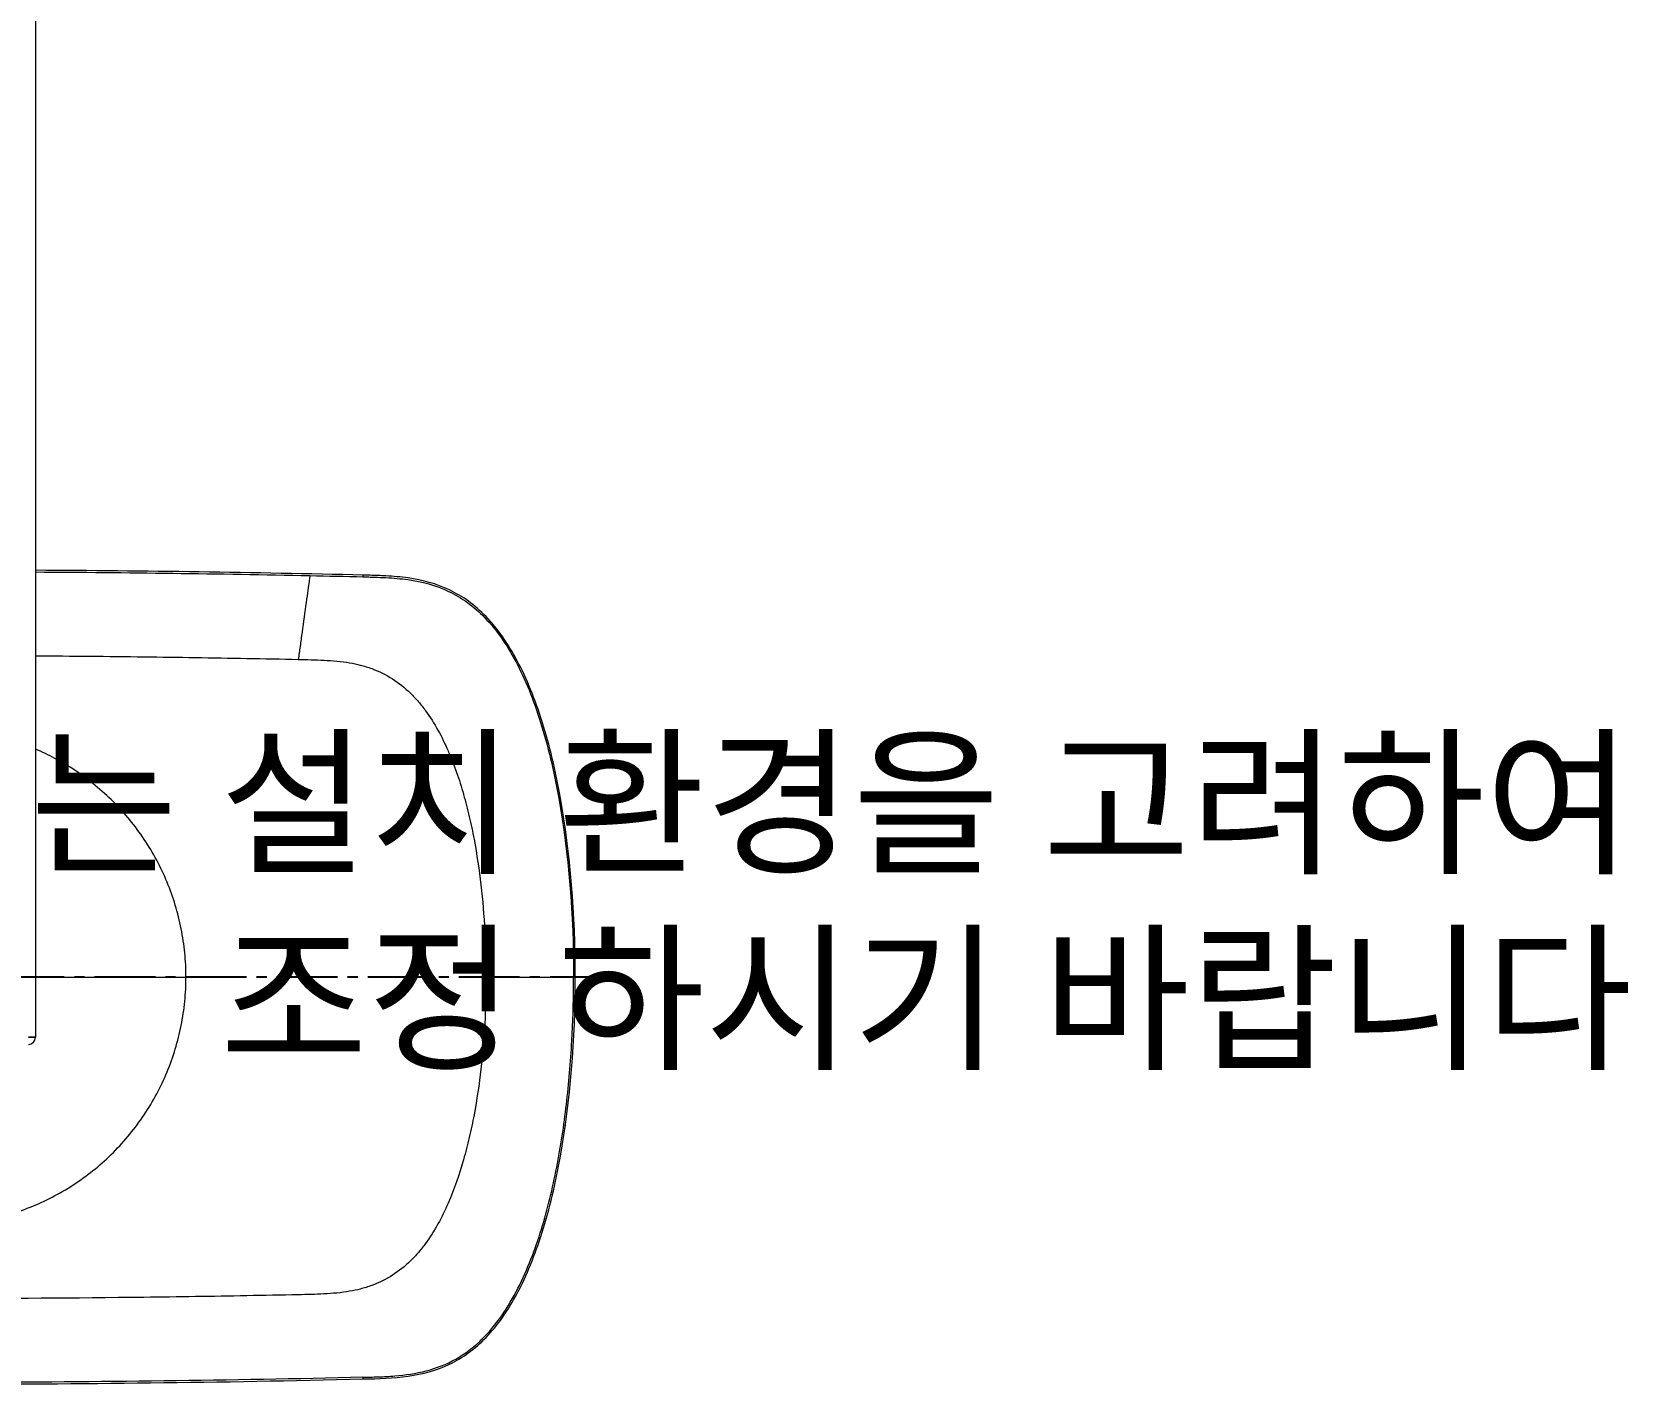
# Model space of a CAD drawing. Header units: millimetres. Extents: x -6909 to -4533, y -2578 to 782.
# Drawn here: x -5925.4 to -5474.7, y 18.3 to 400.2 of the extents above; entities that cross this region are included whole.
import ezdxf

# ---------------------------------------------------------------- set-up
doc = ezdxf.new("R2010")
doc.units = ezdxf.units.MM
doc.linetypes.add('CENTER2', pattern=[28.575, 19.05, -3.175, 3.175, -3.175])
doc.linetypes.add('HIDDENX2', pattern=[19.05, 12.7, -6.35])
doc.layers.add('DIM', color=3, linetype='Continuous', lineweight=9)
doc.layers.add('HIDDEN', color=8, linetype='HIDDENX2')
doc.styles.get("Standard").update_dxf_attribs({"font": 'arial.ttf'})

msp = doc.modelspace()

# ---------------------------------------------------------------- linework, layer by layer
at = {"linetype": 'Continuous', "lineweight": 18}
for p, q in [((-5924.41, 566.29), (-5924.41, 116.29)), ((-5926.41, 116.29), (-5924.41, 116.29)), ((-5924.41, 116.29), (-5926.41, 116.29))]:
    msp.add_line(p, q, dxfattribs=at)
msp.add_arc((-5926.41, 116.29), 2, 270, 0, dxfattribs=at)
for points in [[(-5831.92, 246.8), (-5862.74, 247.54), (-5893.58, 247.99), (-5924.42, 248.16)], [(-5831.93, 246.33), (-5831.92, 246.48), (-5831.92, 246.64), (-5831.92, 246.8)], [(-6071.91, 19.78), (-6031.92, 18.82), (-5951.91, 17.86), (-5871.91, 18.82), (-5831.92, 19.78)], [(-5831.92, 19.78), (-5831.92, 19.94), (-5831.92, 20.09), (-5831.93, 20.25)]]:
    msp.add_open_spline(points, degree=3, dxfattribs=at)
at = {"linetype": 'Continuous', "lineweight": 13}
for points in [[(-5924.41, 247.69), (-5898.58, 247.55), (-5872.75, 247.21), (-5846.92, 246.67)], [(-5846.92, 246.67), (-5841.92, 246.56), (-5836.93, 246.45), (-5831.93, 246.33)], [(-5924.56, 133.29), (-5914.85, 133.29), (-5898.38, 133.29), (-5881.91, 133.29)], [(-5772.44, 133.27), (-5772.28, 133.28), (-5772.13, 133.28), (-5771.97, 133.29)], [(-5831.93, 20.25), (-5869.42, 19.35), (-5944.41, 18.4), (-6019.41, 19.13), (-6056.91, 19.91)]]:
    msp.add_open_spline(points, degree=3, dxfattribs=at)
for points, knots in [([(-5846.92, 246.67), (-5846.93, 246.58), (-5846.96, 246.4), (-5847.13, 245.15), (-5847.47, 242.68), (-5848.13, 237.96), (-5848.95, 232), (-5849.69, 226.63), (-5850.03, 224.2), (-5850.19, 223)], [0, 0, 0, 0, 0.125, 0.25, 0.375, 0.5, 0.75, 0.875, 1, 1, 1, 1]), ([(-5831.93, 246.33), (-5831.89, 246.33), (-5831.86, 246.33), (-5831.79, 246.32), (-5831.76, 246.32), (-5831.65, 246.32), (-5831.58, 246.32), (-5831.38, 246.31), (-5831.24, 246.31), (-5830.83, 246.3), (-5830.56, 246.29), (-5829.74, 246.26), (-5829.2, 246.25), (-5827.58, 246.19), (-5826.51, 246.15), (-5823.35, 245.97), (-5821.28, 245.8), (-5815.22, 244.95), (-5811.37, 243.94), (-5804.1, 240.48), (-5800.68, 238.03), (-5794.34, 231.46), (-5791.42, 227.34), (-5786.15, 217.44), (-5783.79, 211.66), (-5779.72, 198.69), (-5778, 191.49), (-5773.86, 168.33), (-5772.46, 150.8), (-5772.44, 133.27)], [0, 0, 0, 0, 0.000977, 0.000977, 0.001953, 0.001953, 0.003906, 0.003906, 0.007812, 0.007812, 0.015625, 0.015625, 0.03125, 0.03125, 0.0625, 0.0625, 0.125, 0.125, 0.25, 0.25, 0.375, 0.375, 0.5, 0.5, 0.625, 0.625, 0.75, 0.75, 1, 1, 1, 1]), ([(-5924.42, 224.02), (-5914.2, 223.96), (-5894.3, 223.78), (-5869.56, 223.4), (-5855.04, 223.11), (-5850.19, 223)], [0, 0, 0, 0, 0.412714, 0.804238, 1, 1, 1, 1]), ([(-5850.19, 223), (-5848.98, 222.97), (-5846.57, 222.93), (-5842.92, 222.8), (-5839.35, 222.57), (-5835.55, 222.05), (-5832.61, 221.42), (-5828.38, 220.14), (-5823.47, 217.7), (-5819.21, 214.26), (-5816.24, 211.08), (-5813.55, 207.67), (-5810.65, 203.06), (-5807.79, 197.2), (-5805.43, 191.12), (-5803.47, 184.9), (-5801.86, 178.59), (-5800.08, 170.08), (-5798.49, 159.32), (-5797.59, 148.49), (-5797.28, 140.89), (-5797.2, 137.09), (-5797.18, 134.92), (-5797.17, 133.83), (-5797.17, 133.29)], [0, 0, 0, 0, 0.026571, 0.053142, 0.079713, 0.106284, 0.132855, 0.162142, 0.217999, 0.273856, 0.301785, 0.329713, 0.385571, 0.441428, 0.497285, 0.553142, 0.608999, 0.664857, 0.776571, 0.888286, 0.944143, 0.972071, 0.986036, 1, 1, 1, 1]), ([(-5881.91, 133.29), (-5881.91, 135.58), (-5882.14, 140.16), (-5883.49, 149.24), (-5886.83, 160.25), (-5893.34, 172.43), (-5902.1, 183.11), (-5911, 190.41), (-5918.64, 194.99), (-5922.53, 196.86), (-5924.4, 197.65)], [0, 0, 0, 0, 0.08414, 0.16828, 0.336559, 0.504838, 0.673118, 0.841397, 0.925537, 1, 1, 1, 1]), ([(-5797.17, 133.29), (-5797.17, 132.75), (-5797.19, 128.4), (-5797.45, 119.71), (-5798.49, 107.25), (-5800.08, 96.5), (-5801.86, 87.99), (-5804.02, 79.57), (-5806.84, 71.33), (-5810.65, 63.51), (-5813.55, 58.9), (-5816.25, 55.49), (-5819.21, 52.31), (-5823.47, 48.88), (-5828.38, 46.44), (-5832.62, 45.16), (-5835.56, 44.52), (-5839.36, 44.01), (-5842.92, 43.78), (-5846.58, 43.65), (-5853.82, 43.5), (-5869.58, 43.17), (-5903.47, 42.66), (-5951.92, 42.35), (-6000.36, 42.65), (-6034.27, 43.18), (-6048.79, 43.47), (-6053.63, 43.58)], [0, 0, 0, 0, 0.005613, 0.044894, 0.089787, 0.134681, 0.157127, 0.179574, 0.224468, 0.246914, 0.269361, 0.280585, 0.291808, 0.314255, 0.336701, 0.348467, 0.359148, 0.369829, 0.38051, 0.391191, 0.401872, 0.444595, 0.530042, 0.700936, 0.87183, 0.957277, 1, 1, 1, 1]), ([(-6021.91, 133.29), (-6021.91, 128.71), (-6021.24, 121.83), (-6019.01, 112.94), (-6016.69, 106.46), (-6013.75, 100.24), (-6009.03, 92.37), (-6001.73, 83.47), (-5991.06, 74.71), (-5978.88, 68.2), (-5967.86, 64.86), (-5958.79, 63.51), (-5951.91, 63.18), (-5945.04, 63.51), (-5935.97, 64.86), (-5924.95, 68.2), (-5912.77, 74.71), (-5902.1, 83.47), (-5893.34, 94.15), (-5886.83, 106.33), (-5883.49, 117.34), (-5882.14, 126.42), (-5881.91, 131), (-5881.91, 133.29)], [0, 0, 0, 0, 0.0625, 0.09375, 0.125, 0.15625, 0.1875, 0.25, 0.3125, 0.375, 0.4375, 0.46875, 0.5, 0.53125, 0.5625, 0.625, 0.6875, 0.75, 0.8125, 0.875, 0.9375, 0.96875, 1, 1, 1, 1]), ([(-5831.93, 20.25), (-5830.59, 20.29), (-5827.46, 20.37), (-5821.54, 20.68), (-5813.97, 21.74), (-5806.94, 24.49), (-5801.91, 27.8), (-5797.36, 31.71), (-5792.56, 37.52), (-5786.5, 47.91), (-5782.24, 59.18), (-5779.08, 70.75), (-5776.52, 82.48), (-5774.28, 97.31), (-5772.84, 114.51), (-5772.47, 126.51), (-5772.44, 132.52), (-5772.44, 133.27)], [0, 0, 0, 0, 0.029734, 0.06249, 0.124979, 0.187469, 0.218713, 0.249958, 0.312448, 0.374937, 0.499917, 0.562406, 0.624896, 0.749875, 0.874854, 0.984206, 1, 1, 1, 1]), ([(-5797.17, 133.29), (-5795.93, 133.29), (-5794.68, 133.29), (-5792.03, 133.28), (-5790.64, 133.28), (-5786.29, 133.28), (-5783.17, 133.28), (-5779.12, 133.27), (-5776.64, 133.27), (-5774.9, 133.27), (-5773.59, 133.27), (-5773.15, 133.27), (-5772.62, 133.27), (-5772.52, 133.27), (-5772.44, 133.27)], [0, 0, 0, 0, 0.125, 0.125, 0.25, 0.25, 0.5, 0.5, 0.625, 0.75, 0.75, 0.875, 0.875, 1, 1, 1, 1])]:
    msp.add_open_spline(points, degree=3, knots=knots, dxfattribs=at)
at = {"linetype": 'Continuous', "lineweight": 18}
for points, knots in [([(-5771.97, 133.29), (-5771.97, 150.85), (-5773.39, 168.39), (-5777.54, 191.59), (-5779.27, 198.81), (-5783.35, 211.83), (-5785.72, 217.63), (-5791.02, 227.59), (-5793.97, 231.75), (-5800.38, 238.39), (-5803.85, 240.87), (-5811.22, 244.38), (-5815.12, 245.42), (-5820.22, 246.14), (-5822.29, 246.37), (-5824.39, 246.51), (-5825.98, 246.6), (-5826.51, 246.63), (-5827.58, 246.67), (-5828.12, 246.69), (-5829.19, 246.72), (-5829.73, 246.74), (-5830.55, 246.76), (-5830.82, 246.77), (-5831.23, 246.78), (-5831.37, 246.78), (-5831.57, 246.79), (-5831.64, 246.79), (-5831.74, 246.79), (-5831.77, 246.8), (-5831.82, 246.79), (-5831.83, 246.79), (-5831.85, 246.79), (-5831.88, 246.79), (-5831.9, 246.79), (-5831.92, 246.8)], [0, 0, 0, 0, 0.25, 0.25, 0.375, 0.375, 0.5, 0.5, 0.625, 0.625, 0.75, 0.75, 0.875, 0.875, 0.90625, 0.9375, 0.9375, 0.953125, 0.953125, 0.96875, 0.96875, 0.984375, 0.984375, 0.992187, 0.992187, 0.996094, 0.996094, 0.998047, 0.998047, 0.999023, 0.999023, 0.999268, 0.999268, 0.999512, 1, 1, 1, 1]), ([(-5831.92, 19.78), (-5827.54, 19.89), (-5819.03, 20.13), (-5807.32, 23.23), (-5796.92, 30.67), (-5788.08, 43.14), (-5780.99, 60.55), (-5774.09, 89.41), (-5771.97, 115.72), (-5771.97, 133.29)], [0, 0, 0, 0, 0.125001, 0.250003, 0.375004, 0.500006, 0.625007, 0.750009, 1, 1, 1, 1])]:
    msp.add_open_spline(points, degree=3, knots=knots, dxfattribs=at)
at = {"layer": 'HIDDEN', "color": 1, "linetype": 'CENTER2', "ltscale": 0.9}
msp.add_line((-5761.97, 133.29), (-6141.86, 133.29), dxfattribs=at)

# ---------------------------------------------------------------- texts
at = {"layer": 'DIM', "insert": (-5473.46, 107.04), "char_height": 33.1762, "attachment_point": 9}
msp.add_mtext('{\\fGulim|b0|i0|c129|p50;제품 선반 높이는 설치 환경을 고려하여 \\P조정 하시기 바랍니다}', dxfattribs=at)

doc.saveas('drawing.dxf')
